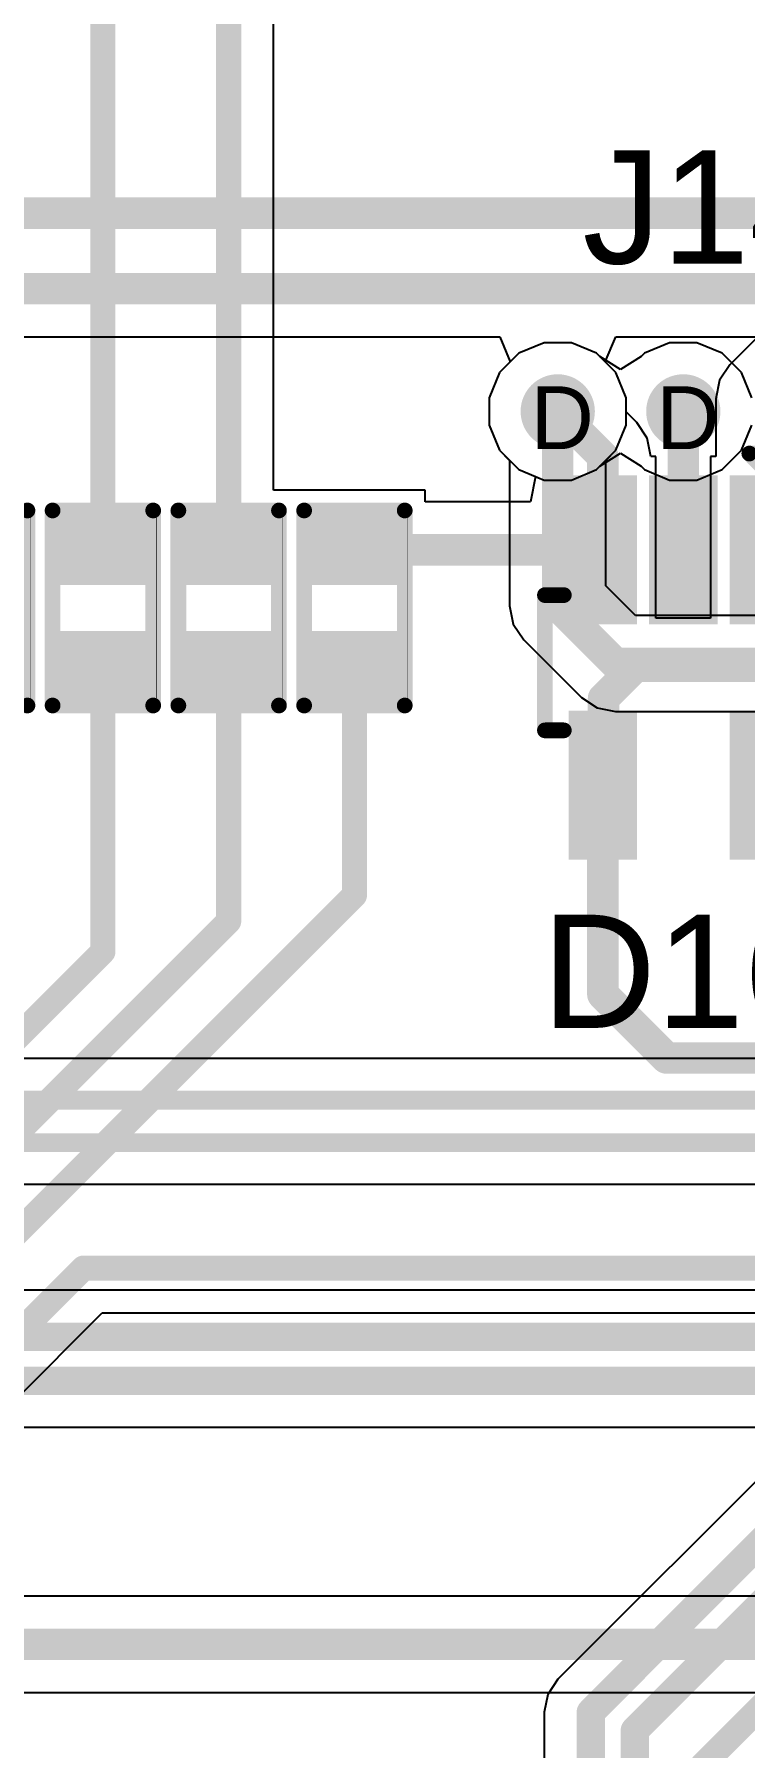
# Model space of a CAD drawing. Header units: inches. Extents: x -11 to 5428, y 0 to 5423.
# Drawn here: x 158.13 to 163.87, y 65.61 to 79.45 of the extents above; entities that cross this region are included whole.
import ezdxf

# ---------------------------------------------------------------- set-up
doc = ezdxf.new("R2010")
doc.units = ezdxf.units.IN
for name, color, linetype in [('Bottom Layer', 5, 'Continuous'), ('Drill Drawing', 1, 'Continuous'), ('GND', 16, 'Continuous'), ('PWR', 76, 'Continuous'), ('Top Layer', 1, 'Continuous'), ('Top Overlay', 2, 'Continuous'), ('Top Paste', 8, 'Continuous'), ('Top Solder', 216, 'Continuous'), ('Via Holes', 16, 'Continuous')]:
    doc.layers.add(name, color=color, linetype=linetype)
doc.styles.add('Arial', font='', dxfattribs={"height": 0.2})
doc.styles.get('Arial').set_extended_font_data('Arial')

# ---------------------------------------------------------------- blocks, each defined once
blk = doc.blocks.new('R___0402_449')
at = {"layer": 'Top Layer'}
for points in [[(-0.6985, -0.3175127), (-0.6985, 0.3174873), (-0.2412999999999999, 0.3174873), (-0.2413, -0.3175127)], [(0.2412999999999999, -0.3175127), (0.2413, 0.3174873), (0.6985, 0.3174873), (0.6985, -0.3175127)]]:
    blk.add_hatch(color=1, dxfattribs=at).paths.add_polyline_path(points)
at = {"layer": 'Top Paste'}
for points in [[(-0.6985, -0.3175127), (-0.6985, 0.3174873), (-0.2412999999999999, 0.3174873), (-0.2413, -0.3175127)], [(0.2412999999999999, -0.3175127), (0.2413, 0.3174873), (0.6985, 0.3174873), (0.6985, -0.3175127)]]:
    blk.add_hatch(color=8, dxfattribs=at).paths.add_polyline_path(points)
at = {"layer": 'Top Solder'}
for points in [[(-0.75350116, -0.37251386), (-0.75350116, 0.37248846), (-0.1862988399999999, 0.37248846), (-0.18629884, -0.37251386)], [(0.1862988399999999, -0.37251386), (0.18629884, 0.37248846), (0.75350116, 0.37248846), (0.75350116, -0.37251386)]]:
    blk.add_hatch(color=216, dxfattribs=at).paths.add_polyline_path(points)
at = {"layer": 'Top Overlay'}
for points in [[(-0.7874, 0.4063873, 0.127, 0.127, 0), (0.7874, 0.4063873, 0.127, 0.127, 0)], [(-0.7874, 0.4063873, 0.127, 0.127, 0), (-0.7874, -0.4064127, 0.127, 0.127, 0)], [(0.7874, 0.4063873, 0.127, 0.127, 0), (0.7874, -0.4064127, 0.127, 0.127, 0)], [(-0.7874, -0.4064127, 0.127, 0.127, 0), (0.7874, -0.4064127, 0.127, 0.127, 0)], [(-0.8128, -0.4318127, 0.0032258, 0.0032258, 0), (0.8128, -0.4318127, 0.0032258, 0.0032258, 0)]]:
    blk.add_lwpolyline(points, format="xyseb", dxfattribs=at)
for points in [[(-0.8191499999999999, 0.4063873, 0.0635, 0.0635, 1), (-0.7556499999999999, 0.4063873, 0.0635, 0.0635, 1)], [(-0.8191499999999999, 0.4063873, 0.0635, 0.0635, 1), (-0.7556499999999999, 0.4063873, 0.0635, 0.0635, 1)], [(0.7556499999999999, 0.4063873, 0.0635, 0.0635, 1), (0.8191499999999999, 0.4063873, 0.0635, 0.0635, 1)], [(0.7556499999999999, 0.4063873, 0.0635, 0.0635, 1), (0.8191499999999999, 0.4063873, 0.0635, 0.0635, 1)], [(-0.8191499999999999, -0.4064127, 0.0635, 0.0635, 1), (-0.7556499999999999, -0.4064127, 0.0635, 0.0635, 1)], [(-0.8191499999999999, -0.4064127, 0.0635, 0.0635, 1), (-0.7556499999999999, -0.4064127, 0.0635, 0.0635, 1)], [(0.7556499999999999, -0.4064127, 0.0635, 0.0635, 1), (0.8191499999999999, -0.4064127, 0.0635, 0.0635, 1)], [(0.7556499999999999, -0.4064127, 0.0635, 0.0635, 1), (0.8191499999999999, -0.4064127, 0.0635, 0.0635, 1)], [(-0.81360518, -0.4318127, 0.0016129, 0.0016129, 1), (-0.8119948199999999, -0.4318127, 0.0016129, 0.0016129, 1)], [(0.8119948199999999, -0.4318127, 0.0016129, 0.0016129, 1), (0.81360518, -0.4318127, 0.0016129, 0.0016129, 1)]]:
    blk.add_lwpolyline(points, format="xyseb", close=True, dxfattribs=at)
blk = doc.blocks.new('R___0402_458')
at = {"layer": 'Top Layer'}
for points in [[(-0.6985, -0.31751016), (-0.6985, 0.31748984), (-0.2412999999999999, 0.31748984), (-0.2413, -0.31751016)], [(0.2412999999999999, -0.31751016), (0.2413, 0.31748984), (0.6985, 0.31748984), (0.6985, -0.31751016)]]:
    blk.add_hatch(color=1, dxfattribs=at).paths.add_polyline_path(points)
at = {"layer": 'Top Paste'}
for points in [[(-0.6985, -0.31751016), (-0.6985, 0.31748984), (-0.2412999999999999, 0.31748984), (-0.2413, -0.31751016)], [(0.2412999999999999, -0.31751016), (0.2413, 0.31748984), (0.6985, 0.31748984), (0.6985, -0.31751016)]]:
    blk.add_hatch(color=8, dxfattribs=at).paths.add_polyline_path(points)
at = {"layer": 'Top Solder'}
for points in [[(-0.75350116, -0.37251132), (-0.75350116, 0.372491), (-0.1862988399999999, 0.372491), (-0.18629884, -0.37251132)], [(0.1862988399999999, -0.37251132), (0.18629884, 0.372491), (0.75350116, 0.372491), (0.75350116, -0.37251132)]]:
    blk.add_hatch(color=216, dxfattribs=at).paths.add_polyline_path(points)
at = {"layer": 'Top Overlay'}
for points in [[(-0.7874, 0.4063898399999999, 0.127, 0.127, 0), (0.7874, 0.4063898399999999, 0.127, 0.127, 0)], [(-0.7874, 0.4063898399999999, 0.127, 0.127, 0), (-0.7874, -0.40641016, 0.127, 0.127, 0)], [(0.7874, 0.4063898399999999, 0.127, 0.127, 0), (0.7874, -0.40641016, 0.127, 0.127, 0)], [(-0.7874, -0.40641016, 0.127, 0.127, 0), (0.7874, -0.40641016, 0.127, 0.127, 0)], [(-0.8128, -0.4318101599999999, 0.0032258, 0.0032258, 0), (0.8128, -0.4318101599999999, 0.0032258, 0.0032258, 0)]]:
    blk.add_lwpolyline(points, format="xyseb", dxfattribs=at)
for points in [[(-0.8191499999999999, 0.4063898399999999, 0.0635, 0.0635, 1), (-0.7556499999999999, 0.4063898399999999, 0.0635, 0.0635, 1)], [(-0.8191499999999999, 0.4063898399999999, 0.0635, 0.0635, 1), (-0.7556499999999999, 0.4063898399999999, 0.0635, 0.0635, 1)], [(0.7556499999999999, 0.4063898399999999, 0.0635, 0.0635, 1), (0.8191499999999999, 0.4063898399999999, 0.0635, 0.0635, 1)], [(0.7556499999999999, 0.4063898399999999, 0.0635, 0.0635, 1), (0.8191499999999999, 0.4063898399999999, 0.0635, 0.0635, 1)], [(-0.8191499999999999, -0.40641016, 0.0635, 0.0635, 1), (-0.7556499999999999, -0.40641016, 0.0635, 0.0635, 1)], [(-0.8191499999999999, -0.40641016, 0.0635, 0.0635, 1), (-0.7556499999999999, -0.40641016, 0.0635, 0.0635, 1)], [(0.7556499999999999, -0.40641016, 0.0635, 0.0635, 1), (0.8191499999999999, -0.40641016, 0.0635, 0.0635, 1)], [(0.7556499999999999, -0.40641016, 0.0635, 0.0635, 1), (0.8191499999999999, -0.40641016, 0.0635, 0.0635, 1)], [(-0.81360518, -0.4318101599999999, 0.0016129, 0.0016129, 1), (-0.8119948199999999, -0.4318101599999999, 0.0016129, 0.0016129, 1)], [(0.8119948199999999, -0.4318101599999999, 0.0016129, 0.0016129, 1), (0.81360518, -0.4318101599999999, 0.0016129, 0.0016129, 1)]]:
    blk.add_lwpolyline(points, format="xyseb", close=True, dxfattribs=at)
blk = doc.blocks.new('R___0402_459')
at = {"layer": 'Top Layer'}
for points in [[(-0.6985, -0.31750762), (-0.6985, 0.31749238), (-0.2412999999999999, 0.31749238), (-0.2413, -0.31750762)], [(0.2412999999999999, -0.31750762), (0.2413, 0.31749238), (0.6985, 0.31749238), (0.6985, -0.31750762)]]:
    blk.add_hatch(color=1, dxfattribs=at).paths.add_polyline_path(points)
at = {"layer": 'Top Paste'}
for points in [[(-0.6985, -0.31750762), (-0.6985, 0.31749238), (-0.2412999999999999, 0.31749238), (-0.2413, -0.31750762)], [(0.2412999999999999, -0.31750762), (0.2413, 0.31749238), (0.6985, 0.31749238), (0.6985, -0.31750762)]]:
    blk.add_hatch(color=8, dxfattribs=at).paths.add_polyline_path(points)
at = {"layer": 'Top Solder'}
for points in [[(-0.75350116, -0.37250878), (-0.75350116, 0.37249354), (-0.1862988399999999, 0.37249354), (-0.18629884, -0.37250878)], [(0.1862988399999999, -0.37250878), (0.18629884, 0.37249354), (0.75350116, 0.37249354), (0.75350116, -0.37250878)]]:
    blk.add_hatch(color=216, dxfattribs=at).paths.add_polyline_path(points)
at = {"layer": 'Top Overlay'}
for points in [[(-0.7874, 0.4063923799999999, 0.127, 0.127, 0), (0.7874, 0.4063923799999999, 0.127, 0.127, 0)], [(-0.7874, 0.4063923799999999, 0.127, 0.127, 0), (-0.7874, -0.4064076199999999, 0.127, 0.127, 0)], [(0.7874, 0.4063923799999999, 0.127, 0.127, 0), (0.7874, -0.4064076199999999, 0.127, 0.127, 0)], [(-0.7874, -0.4064076199999999, 0.127, 0.127, 0), (0.7874, -0.4064076199999999, 0.127, 0.127, 0)], [(-0.8128, -0.4318076199999999, 0.0032258, 0.0032258, 0), (0.8128, -0.4318076199999999, 0.0032258, 0.0032258, 0)]]:
    blk.add_lwpolyline(points, format="xyseb", dxfattribs=at)
for points in [[(-0.8191499999999999, 0.4063923799999999, 0.0635, 0.0635, 1), (-0.7556499999999999, 0.4063923799999999, 0.0635, 0.0635, 1)], [(-0.8191499999999999, 0.4063923799999999, 0.0635, 0.0635, 1), (-0.7556499999999999, 0.4063923799999999, 0.0635, 0.0635, 1)], [(0.7556499999999999, 0.4063923799999999, 0.0635, 0.0635, 1), (0.8191499999999999, 0.4063923799999999, 0.0635, 0.0635, 1)], [(0.7556499999999999, 0.4063923799999999, 0.0635, 0.0635, 1), (0.8191499999999999, 0.4063923799999999, 0.0635, 0.0635, 1)], [(-0.8191499999999999, -0.4064076199999999, 0.0635, 0.0635, 1), (-0.7556499999999999, -0.4064076199999999, 0.0635, 0.0635, 1)], [(-0.8191499999999999, -0.4064076199999999, 0.0635, 0.0635, 1), (-0.7556499999999999, -0.4064076199999999, 0.0635, 0.0635, 1)], [(0.7556499999999999, -0.4064076199999999, 0.0635, 0.0635, 1), (0.8191499999999999, -0.4064076199999999, 0.0635, 0.0635, 1)], [(0.7556499999999999, -0.4064076199999999, 0.0635, 0.0635, 1), (0.8191499999999999, -0.4064076199999999, 0.0635, 0.0635, 1)], [(-0.81360518, -0.4318076199999999, 0.0016129, 0.0016129, 1), (-0.8119948199999999, -0.4318076199999999, 0.0016129, 0.0016129, 1)], [(0.8119948199999999, -0.4318076199999999, 0.0016129, 0.0016129, 1), (0.81360518, -0.4318076199999999, 0.0016129, 0.0016129, 1)]]:
    blk.add_lwpolyline(points, format="xyseb", close=True, dxfattribs=at)
blk = doc.blocks.new('R___0402_461')
at = {"layer": 'Top Layer'}
for points in [[(-0.6985, -0.31750508), (-0.6985, 0.31749492), (-0.2412999999999999, 0.31749492), (-0.2413, -0.31750508)], [(0.2412999999999999, -0.31750508), (0.2413, 0.31749492), (0.6985, 0.31749492), (0.6985, -0.31750508)]]:
    blk.add_hatch(color=1, dxfattribs=at).paths.add_polyline_path(points)
at = {"layer": 'Top Paste'}
for points in [[(-0.6985, -0.31750508), (-0.6985, 0.31749492), (-0.2412999999999999, 0.31749492), (-0.2413, -0.31750508)], [(0.2412999999999999, -0.31750508), (0.2413, 0.31749492), (0.6985, 0.31749492), (0.6985, -0.31750508)]]:
    blk.add_hatch(color=8, dxfattribs=at).paths.add_polyline_path(points)
at = {"layer": 'Top Solder'}
for points in [[(-0.75350116, -0.37250624), (-0.75350116, 0.37249608), (-0.1862988399999999, 0.37249608), (-0.18629884, -0.37250624)], [(0.1862988399999999, -0.37250624), (0.18629884, 0.37249608), (0.75350116, 0.37249608), (0.75350116, -0.37250624)]]:
    blk.add_hatch(color=216, dxfattribs=at).paths.add_polyline_path(points)
at = {"layer": 'Top Overlay'}
for points in [[(-0.7874, 0.40639492, 0.127, 0.127, 0), (0.7874, 0.40639492, 0.127, 0.127, 0)], [(-0.7874, 0.40639492, 0.127, 0.127, 0), (-0.7874, -0.40640508, 0.127, 0.127, 0)], [(0.7874, 0.40639492, 0.127, 0.127, 0), (0.7874, -0.40640508, 0.127, 0.127, 0)], [(-0.7874, -0.40640508, 0.127, 0.127, 0), (0.7874, -0.40640508, 0.127, 0.127, 0)], [(-0.8128, -0.43180508, 0.0032258, 0.0032258, 0), (0.8128, -0.43180508, 0.0032258, 0.0032258, 0)]]:
    blk.add_lwpolyline(points, format="xyseb", dxfattribs=at)
for points in [[(-0.8191499999999999, 0.40639492, 0.0635, 0.0635, 1), (-0.7556499999999999, 0.40639492, 0.0635, 0.0635, 1)], [(-0.8191499999999999, 0.40639492, 0.0635, 0.0635, 1), (-0.7556499999999999, 0.40639492, 0.0635, 0.0635, 1)], [(0.7556499999999999, 0.40639492, 0.0635, 0.0635, 1), (0.8191499999999999, 0.40639492, 0.0635, 0.0635, 1)], [(0.7556499999999999, 0.40639492, 0.0635, 0.0635, 1), (0.8191499999999999, 0.40639492, 0.0635, 0.0635, 1)], [(-0.8191499999999999, -0.40640508, 0.0635, 0.0635, 1), (-0.7556499999999999, -0.40640508, 0.0635, 0.0635, 1)], [(-0.8191499999999999, -0.40640508, 0.0635, 0.0635, 1), (-0.7556499999999999, -0.40640508, 0.0635, 0.0635, 1)], [(0.7556499999999999, -0.40640508, 0.0635, 0.0635, 1), (0.8191499999999999, -0.40640508, 0.0635, 0.0635, 1)], [(0.7556499999999999, -0.40640508, 0.0635, 0.0635, 1), (0.8191499999999999, -0.40640508, 0.0635, 0.0635, 1)], [(-0.81360518, -0.43180508, 0.0016129, 0.0016129, 1), (-0.8119948199999999, -0.43180508, 0.0016129, 0.0016129, 1)], [(0.8119948199999999, -0.43180508, 0.0016129, 0.0016129, 1), (0.81360518, -0.43180508, 0.0016129, 0.0016129, 1)]]:
    blk.add_lwpolyline(points, format="xyseb", close=True, dxfattribs=at)
blk = doc.blocks.new('SOT_323_5_517')
at = {"layer": 'Top Layer'}
for points in [[(-1.45000091, 0.82502121), (-0.45000037, 0.82502121), (-0.45000037, 0.47502191), (-1.45000091, 0.47502191)], [(0.4500206899999999, 0.82502121), (1.45002123, 0.82502121), (1.45002123, 0.47502191), (0.4500206899999999, 0.47502191)], [(-1.45000091, 0.17498441), (-0.45000037, 0.17498441), (-0.45000037, -0.17501489), (-1.45000091, -0.17501489)], [(-1.45000091, -0.47500159), (-0.45000037, -0.47500159), (-0.45000037, -0.8250008899999999), (-1.45000091, -0.8250008899999999)], [(0.4500206899999999, -0.47500159), (1.45002123, -0.47500159), (1.45002123, -0.8250008899999999), (0.4500206899999999, -0.8250008899999999)]]:
    blk.add_hatch(color=1, dxfattribs=at).paths.add_polyline_path(points)
at = {"layer": 'Top Paste'}
for points in [[(-1.45000091, 0.82502121), (-0.45000037, 0.82502121), (-0.45000037, 0.47502191), (-1.45000091, 0.47502191)], [(0.4500206899999999, 0.82502121), (1.45002123, 0.82502121), (1.45002123, 0.47502191), (0.4500206899999999, 0.47502191)], [(-1.45000091, 0.17498441), (-0.45000037, 0.17498441), (-0.45000037, -0.17501489), (-1.45000091, -0.17501489)], [(-1.45000091, -0.47500159), (-0.45000037, -0.47500159), (-0.45000037, -0.8250008899999999), (-1.45000091, -0.8250008899999999)], [(0.4500206899999999, -0.47500159), (1.45002123, -0.47500159), (1.45002123, -0.8250008899999999), (0.4500206899999999, -0.8250008899999999)]]:
    blk.add_hatch(color=8, dxfattribs=at).paths.add_polyline_path(points)
at = {"layer": 'Top Solder'}
for points in [[(-1.55160091, 0.9266212099999999), (-0.34840037, 0.9266212099999999), (-0.34840037, 0.37342191), (-1.55160091, 0.37342191)], [(0.34842069, 0.9266212099999999), (1.55162123, 0.9266212099999999), (1.55162123, 0.37342191), (0.34842069, 0.37342191)], [(-1.55160091, 0.27658441), (-0.34840037, 0.27658441), (-0.34840037, -0.27661489), (-1.55160091, -0.27661489)], [(-1.55160091, -0.3734015899999999), (-0.34840037, -0.3734015899999999), (-0.34840037, -0.92660089), (-1.55160091, -0.92660089)], [(0.34842069, -0.3734015899999999), (1.55162123, -0.3734015899999999), (1.55162123, -0.92660089), (0.34842069, -0.92660089)]]:
    blk.add_hatch(color=216, dxfattribs=at).paths.add_polyline_path(points)
at = {"layer": 'Top Overlay'}
for points in [[(0.50801016, 1.11758476, 0.127, 0.127, 0), (-0.58418984, 1.11758476, 0.127, 0.127, 0)], [(-0.58418984, 0.96518476, 0.127, 0.127, 0), (-0.58418984, 1.11758476, 0.127, 0.127, 0)], [(0.50801016, 0.96518476, 0.127, 0.127, 0), (0.50801016, 1.11758476, 0.127, 0.127, 0)], [(-1.72718984, 0.53338476, 0.127, 0.127, 0), (-1.72718984, 0.7873847599999999, 0.127, 0.127, 0)], [(-1.60018984, 0.6603847599999999, 0.127, 0.127, 0), (-1.72718984, 0.7873847599999999, 0.127, 0.127, 0)], [(-1.72718984, 0.53338476, 0.127, 0.127, 0), (-1.60018984, 0.6603847599999999, 0.127, 0.127, 0)], [(-0.58418984, -1.11761524, 0.127, 0.127, 0), (-0.58418984, -0.96521524, 0.127, 0.127, 0)], [(0.50801016, -1.11761524, 0.127, 0.127, 0), (0.50801016, -0.96521524, 0.127, 0.127, 0)], [(0.50801016, -1.11761524, 0.127, 0.127, 0), (-0.58418984, -1.11761524, 0.127, 0.127, 0)]]:
    blk.add_lwpolyline(points, format="xyseb", dxfattribs=at)
for points in [[(-0.6159398399999999, 1.11758476, 0.0635, 0.0635, 1), (-0.55243984, 1.11758476, 0.0635, 0.0635, 1)], [(-0.6159398399999999, 1.11758476, 0.0635, 0.0635, 1), (-0.55243984, 1.11758476, 0.0635, 0.0635, 1)], [(0.47626016, 1.11758476, 0.0635, 0.0635, 1), (0.5397601599999999, 1.11758476, 0.0635, 0.0635, 1)], [(0.47626016, 1.11758476, 0.0635, 0.0635, 1), (0.5397601599999999, 1.11758476, 0.0635, 0.0635, 1)], [(-0.6159398399999999, 0.96518476, 0.0635, 0.0635, 1), (-0.55243984, 0.96518476, 0.0635, 0.0635, 1)], [(0.47626016, 0.96518476, 0.0635, 0.0635, 1), (0.5397601599999999, 0.96518476, 0.0635, 0.0635, 1)], [(-1.75893984, 0.7873847599999999, 0.0635, 0.0635, 1), (-1.69543984, 0.7873847599999999, 0.0635, 0.0635, 1)], [(-1.75893984, 0.7873847599999999, 0.0635, 0.0635, 1), (-1.69543984, 0.7873847599999999, 0.0635, 0.0635, 1)], [(-1.63193984, 0.6603847599999999, 0.0635, 0.0635, 1), (-1.56843984, 0.6603847599999999, 0.0635, 0.0635, 1)], [(-1.63193984, 0.6603847599999999, 0.0635, 0.0635, 1), (-1.56843984, 0.6603847599999999, 0.0635, 0.0635, 1)], [(-1.75893984, 0.53338476, 0.0635, 0.0635, 1), (-1.69543984, 0.53338476, 0.0635, 0.0635, 1)], [(-1.75893984, 0.53338476, 0.0635, 0.0635, 1), (-1.69543984, 0.53338476, 0.0635, 0.0635, 1)], [(-0.6159398399999999, -0.96521524, 0.0635, 0.0635, 1), (-0.55243984, -0.96521524, 0.0635, 0.0635, 1)], [(0.47626016, -0.96521524, 0.0635, 0.0635, 1), (0.5397601599999999, -0.96521524, 0.0635, 0.0635, 1)], [(-0.6159398399999999, -1.11761524, 0.0635, 0.0635, 1), (-0.55243984, -1.11761524, 0.0635, 0.0635, 1)], [(-0.6159398399999999, -1.11761524, 0.0635, 0.0635, 1), (-0.55243984, -1.11761524, 0.0635, 0.0635, 1)], [(0.47626016, -1.11761524, 0.0635, 0.0635, 1), (0.5397601599999999, -1.11761524, 0.0635, 0.0635, 1)], [(0.47626016, -1.11761524, 0.0635, 0.0635, 1), (0.5397601599999999, -1.11761524, 0.0635, 0.0635, 1)]]:
    blk.add_lwpolyline(points, format="xyseb", close=True, dxfattribs=at)

msp = doc.modelspace()

# ---------------------------------------------------------------- hatches: boundary and pattern name
at = {"layer": 'Bottom Layer'}
h = msp.add_hatch(color=5, dxfattribs=at)
edge = h.paths.add_edge_path()
edge.add_arc((162.36072938, 76.40298155999999), 0.2999994, 0, 360)
h = msp.add_hatch(color=5, dxfattribs=at)
edge = h.paths.add_edge_path()
edge.add_arc((163.37502504, 76.40298155999999), 0.2999994, 0, 360)
at = {"layer": 'GND'}
h = msp.add_hatch(color=16, dxfattribs=at)
edge = h.paths.add_edge_path()
edge.add_arc((162.36072938, 76.40298155999999), 0.2999994, 0, 360)
h = msp.add_hatch(color=16, dxfattribs=at)
edge = h.paths.add_edge_path()
edge.add_arc((163.37502504, 76.40298155999999), 0.2999994, 0, 360)
at = {"layer": 'PWR'}
h = msp.add_hatch(color=76, dxfattribs=at)
edge = h.paths.add_edge_path()
edge.add_arc((162.36072938, 76.40298155999999), 0.2999994, 0, 360)
h = msp.add_hatch(color=76, dxfattribs=at)
edge = h.paths.add_edge_path()
edge.add_arc((163.37502504, 76.40298155999999), 0.2999994, 0, 360)
at = {"layer": 'Top Layer'}
h = msp.add_hatch(color=1, dxfattribs=at)
edge = h.paths.add_edge_path()
edge.add_arc((162.36072938, 76.40298155999999), 0.2999994, 0, 360)
h = msp.add_hatch(color=1, dxfattribs=at)
edge = h.paths.add_edge_path()
edge.add_arc((163.37502504, 76.40298155999999), 0.2999994, 0, 360)
at = {"layer": 'Via Holes'}
h = msp.add_hatch(color=7, dxfattribs=at)
edge = h.paths.add_edge_path()
edge.add_arc((162.36072938, 76.40298155999999), 0.1499997, 0, 360)
h = msp.add_hatch(color=7, dxfattribs=at)
edge = h.paths.add_edge_path()
edge.add_arc((163.37502504, 76.40298155999999), 0.1499997, 0, 360)

# ---------------------------------------------------------------- linework, layer by layer
at = {"layer": 'Bottom Layer'}
for p, q in [((146.1541019, 77.00580738), (161.89271152, 77.00580738)), ((161.89271152, 77.00580738), (161.97688204, 76.80260738)), ((162.74457672, 76.80260738), (162.82874724, 77.00580738)), ((162.82874724, 77.00580738), (163.99884904, 77.00580738)), ((161.97688204, 76.80260738), (161.89107068, 76.71679601999999)), ((162.83038808, 76.71679601999999), (162.74457672, 76.80260738)), ((161.89107068, 76.71679601999999), (161.80672998, 76.51317946)), ((162.91472878, 76.51317946), (162.83038808, 76.71679601999999)), ((161.80672998, 76.51317946), (161.80672998, 76.29278366)), ((162.91472878, 76.29278366), (162.91472878, 76.51317946)), ((161.80672998, 76.29278366), (161.89107068, 76.0891671)), ((162.83038808, 76.0891671), (162.91472878, 76.29278366)), ((161.89107068, 76.0891671), (161.97226432, 76.00797345999999)), ((161.97226432, 76.00797345999999), (161.97226432, 74.8337213)), ((162.74919444, 76.00797345999999), (162.83038808, 76.0891671)), ((162.74919444, 74.99462775999999), (162.74919444, 76.00797345999999)), ((162.98823384, 74.75558835999999), (162.74919444, 74.99462775999999)), ((161.97226432, 74.8337213), (162.001835, 74.68506271999999)), ((164.22899336, 74.75558835999999), (162.98823384, 74.75558835999999)), ((162.001835, 74.68506271999999), (162.08604362, 74.55903554)), ((162.08604362, 74.55903554), (162.55264162, 74.09243753999999)), ((162.55264162, 74.09243753999999), (162.6786688, 74.00822892)), ((162.6786688, 74.00822892), (162.82732738, 73.97865824)), ((162.82732738, 73.97865824), (165.2849247, 73.97865824)), ((165.9440293, 71.17813552), (120.34606614, 71.17813552)), ((120.62755148, 70.16189676), (169.18880564, 70.16189676)), ((166.90071014, 69.30720199999999), (122.21074364, 69.30720199999999)), ((146.90963252, 68.20056972), (165.17735062, 68.20056972)), ((168.63696778, 66.8359979), (137.6005757, 66.8359979)), ((139.60352318, 66.05906777999999), (168.70641138, 66.05906777999999))]:
    msp.add_line(p, q, dxfattribs=at)
for points in [[(144.6366805, 78.0033873, 0.254, 0.254, 0), (164.17212784, 78.0033873, 0.254, 0.254, 0)], [(145.1982364, 77.39427244, 0.254, 0.254, 0), (164.1597555, 77.39427244, 0.254, 0.254, 0)], [(162.36072938, 74.8337213, 0.254, 0.254, 0), (162.36072938, 76.40298155999999, 0.254, 0.254, 0)], [(162.36072938, 74.8337213, 0.254, 0.254, 0), (162.82732738, 74.3671233, 0.254, 0.254, 0)], [(162.82732738, 74.3671233, 0.254, 0.254, 0), (167.31163134, 74.3671233, 0.254, 0.254, 0)], [(120.34606614, 70.84146614, 0.1524, 0.1524, 0), (169.47029098, 70.84146614, 0.1524, 0.1524, 0)], [(120.48809786, 70.49856614, 0.1524, 0.1524, 0), (169.32825926, 70.49856614, 0.1524, 0.1524, 0)], [(121.98303264, 68.93168585999999, 0.2286, 0.2286, 0), (166.90071014, 68.93168585999999, 0.2286, 0.2286, 0)], [(121.98303264, 68.57608586, 0.2286, 0.2286, 0), (164.8206127, 68.57608586, 0.2286, 0.2286, 0)], [(132.03880374, 66.44753284, 0.254, 0.254, 0), (169.10141948, 66.44753284, 0.254, 0.254, 0)]]:
    msp.add_lwpolyline(points, format="xyseb", dxfattribs=at)
for points in [[(162.29722938, 76.40298155999999, 0.127, 0.127, 1), (162.42422938, 76.40298155999999, 0.127, 0.127, 1)], [(162.29722938, 74.8337213, 0.127, 0.127, 1), (162.42422938, 74.8337213, 0.127, 0.127, 1)], [(162.29722938, 74.8337213, 0.127, 0.127, 1), (162.42422938, 74.8337213, 0.127, 0.127, 1)], [(162.76382738, 74.3671233, 0.127, 0.127, 1), (162.89082738, 74.3671233, 0.127, 0.127, 1)], [(162.76382738, 74.3671233, 0.127, 0.127, 1), (162.89082738, 74.3671233, 0.127, 0.127, 1)]]:
    msp.add_lwpolyline(points, format="xyseb", close=True, dxfattribs=at)
at = {"layer": 'GND'}
for p, q in [((162.25053148, 76.95698096), (162.04691492, 76.87264026)), ((162.47092728, 76.95698096), (162.25053148, 76.95698096)), ((162.67454384, 76.87264026), (162.47092728, 76.95698096)), ((162.04691492, 76.87264026), (161.89107068, 76.71679601999999)), ((162.83038808, 76.71679601999999), (162.67454384, 76.87264026)), ((161.89107068, 76.71679601999999), (161.80672998, 76.51317946)), ((162.91472878, 76.51317946), (162.83038808, 76.71679601999999)), ((161.80672998, 76.51317946), (161.80672998, 76.29278366)), ((162.91472878, 76.29278366), (162.91472878, 76.51317946)), ((161.80672998, 76.29278366), (161.89107068, 76.0891671)), ((162.83038808, 76.0891671), (162.91472878, 76.29278366)), ((161.89107068, 76.0891671), (162.04691492, 75.93332285999999)), ((162.67454384, 75.93332285999999), (162.83038808, 76.0891671)), ((162.04691492, 75.93332285999999), (162.25053148, 75.84898215999999)), ((162.25053148, 75.84898215999999), (162.47092728, 75.84898215999999)), ((162.47092728, 75.84898215999999), (162.67454384, 75.93332285999999))]:
    msp.add_line(p, q, dxfattribs=at)
at = {"layer": 'PWR'}
for p, q in [((162.25053148, 76.95698096), (162.04691492, 76.87264026)), ((162.47092728, 76.95698096), (162.25053148, 76.95698096)), ((162.67454384, 76.87264026), (162.47092728, 76.95698096)), ((163.26482714, 76.95698096), (163.06121058, 76.87264026)), ((163.48522294, 76.95698096), (163.26482714, 76.95698096)), ((163.6888395, 76.87264026), (163.48522294, 76.95698096)), ((162.04691492, 76.87264026), (161.89107068, 76.71679601999999)), ((162.70194282, 76.84524128), (162.67454384, 76.87264026)), ((162.86787594, 76.74046882), (162.70194282, 76.84524128)), ((163.0338116, 76.84524128), (162.86787594, 76.74046882)), ((163.06121058, 76.87264026), (163.0338116, 76.84524128)), ((163.84468374, 76.71679601999999), (163.6888395, 76.87264026)), ((161.89107068, 76.71679601999999), (161.80672998, 76.51317946)), ((163.92902444, 76.51317946), (163.84468374, 76.71679601999999)), ((161.80672998, 76.51317946), (161.80672998, 76.29278366)), ((161.80672998, 76.29278366), (161.89107068, 76.0891671)), ((163.84468374, 76.0891671), (163.92902444, 76.29278366)), ((161.89107068, 76.0891671), (162.04691492, 75.93332285999999)), ((162.67454384, 75.93332285999999), (162.70194282, 75.96072183999999)), ((162.70194282, 75.96072183999999), (162.86787848, 76.0654943)), ((162.86787848, 76.0654943), (163.0338116, 75.96072183999999)), ((163.0338116, 75.96072183999999), (163.06121058, 75.93332285999999)), ((163.6888395, 75.93332285999999), (163.84468374, 76.0891671)), ((162.04691492, 75.93332285999999), (162.25053148, 75.84898215999999)), ((162.25053148, 75.84898215999999), (162.47092728, 75.84898215999999)), ((162.47092728, 75.84898215999999), (162.67454384, 75.93332285999999)), ((163.06121058, 75.93332285999999), (163.26482714, 75.84898215999999)), ((163.26482714, 75.84898215999999), (163.48522294, 75.84898215999999)), ((163.48522294, 75.84898215999999), (163.6888395, 75.93332285999999))]:
    msp.add_line(p, q, dxfattribs=at)
at = {"layer": 'Top Layer'}
for p, q in [((160.06492752, 75.7682127), (160.06492752, 82.16705436)), ((165.96202266, 78.99181052), (163.75034052, 76.78012838)), ((162.25053148, 76.95698096), (162.04691492, 76.87264026)), ((162.47092728, 76.95698096), (162.25053148, 76.95698096)), ((162.67454384, 76.87264026), (162.47092728, 76.95698096)), ((162.04691492, 76.87264026), (161.89107068, 76.71679601999999)), ((162.83038808, 76.71679601999999), (162.67454384, 76.87264026)), ((161.89107068, 76.71679601999999), (161.80672998, 76.51317946)), ((162.91472878, 76.51317946), (162.83038808, 76.71679601999999)), ((163.6661319, 76.6541012), (163.63656122, 76.50544262)), ((163.75034052, 76.78012838), (163.6661319, 76.6541012)), ((161.80672998, 76.51317946), (161.80672998, 76.29278366)), ((162.91472878, 76.39835368), (162.91472878, 76.51317946)), ((162.9997121, 76.31337036), (162.91472878, 76.39835368)), ((163.63656122, 76.50544262), (163.63656122, 76.0396117)), ((161.80672998, 76.29278366), (161.89107068, 76.0891671)), ((163.08392072, 76.18734318), (162.9997121, 76.31337036)), ((163.11330598, 76.0396117), (163.08392072, 76.18734318)), ((161.89107068, 76.0891671), (162.04691492, 75.93332285999999)), ((163.15400948, 76.0396117), (163.11330598, 76.0396117)), ((163.15400948, 74.73226862), (163.15400948, 76.0396117)), ((163.63656122, 76.0396117), (163.59603552, 76.0396117)), ((163.59603552, 76.0396117), (163.59603552, 74.73226862)), ((162.04691492, 75.93332285999999), (162.1821877, 75.87729046)), ((162.1821877, 75.87729046), (162.14176868, 75.67409046)), ((161.2898603, 75.7682127), (160.06492752, 75.7682127)), ((161.2898603, 75.67409046), (161.2898603, 75.7682127)), ((162.14176868, 75.67409046), (161.2898603, 75.67409046)), ((163.59603552, 74.73226862), (163.15400948, 74.73226862)), ((157.96957992, 68.41189772), (158.68073928, 69.12305708)), ((158.68073928, 69.12305708), (166.3062079, 69.12305708)), ((164.60715618, 68.4098835), (162.36225338, 66.16503404)), ((162.36225338, 66.16503404), (162.28084892, 66.04320294)), ((162.28084892, 66.04320294), (162.25226376, 65.8994999)), ((162.25226376, 65.8994999), (162.25226376, 63.42954801999999))]:
    msp.add_line(p, q, dxfattribs=at)
for points in [[(158.6863603, 75.2856127, 0.2032, 0.2032, 0), (158.6863603, 82.5754127, 0.2032, 0.2032, 0)], [(159.7023603, 75.2856127, 0.2032, 0.2032, 0), (159.7023603, 82.5879603, 0.2032, 0.2032, 0)], [(162.36072938, 76.40298155999999, 0.254, 0.254, 0), (162.72502634, 76.0386846, 0.254, 0.254, 0)], [(163.37502504, 75.2856254, 0.254, 0.254, 0), (163.37502504, 76.40298155999999, 0.254, 0.254, 0)], [(162.72502634, 75.2856254, 0.254, 0.254, 0), (162.72502634, 76.0386846, 0.254, 0.254, 0)], [(160.7183603, 75.2856254, 0.254, 0.254, 0), (162.72502634, 75.2856254, 0.254, 0.254, 0)], [(158.6863603, 72.0406611, 0.2032, 0.2032, 0), (158.6863603, 74.3458127, 0.2032, 0.2032, 0)], [(159.7023603, 72.28577109999999, 0.2032, 0.2032, 0), (159.7023603, 74.3458127, 0.2032, 0.2032, 0)], [(160.7183603, 72.4961339, 0.2032, 0.2032, 0), (160.7183603, 74.3458127, 0.2032, 0.2032, 0)], [(162.73061942, 74.08584624, 0.254, 0.254, 0), (162.98857674, 74.34380356, 0.254, 0.254, 0)], [(162.98857674, 74.34380356, 0.254, 0.254, 0), (167.02650618, 74.34380356, 0.254, 0.254, 0)], [(162.73061942, 73.3912172, 0.254, 0.254, 0), (162.73061942, 74.08584624, 0.254, 0.254, 0)], [(162.72502634, 73.38562411999999, 0.254, 0.254, 0), (162.73061942, 73.3912172, 0.254, 0.254, 0)], [(162.72502634, 71.69601866, 0.254, 0.254, 0), (162.72502634, 73.38562411999999, 0.254, 0.254, 0)], [(157.0478063, 68.8256307, 0.2032, 0.2032, 0), (160.7183603, 72.4961339, 0.2032, 0.2032, 0)], [(156.0478083, 68.6312191, 0.2032, 0.2032, 0), (159.7023603, 72.28577109999999, 0.2032, 0.2032, 0)], [(155.5478347, 68.9021355, 0.2032, 0.2032, 0), (158.6863603, 72.0406611, 0.2032, 0.2032, 0)], [(162.72502634, 71.69601866, 0.254, 0.254, 0), (163.23941952, 71.18162548000001, 0.254, 0.254, 0)], [(163.23941952, 71.18162548000001, 0.254, 0.254, 0), (167.22279992, 71.18162548000001, 0.254, 0.254, 0)], [(157.6070127, 68.5620803, 0.2032, 0.2032, 0), (158.5305567, 69.4856243, 0.2032, 0.2032, 0)], [(158.5305567, 69.4856243, 0.2032, 0.2032, 0), (166.7888079, 69.4856243, 0.2032, 0.2032, 0)], [(162.6277799, 65.8994999, 0.2286, 0.2286, 0), (164.8726827, 68.14435189999999, 0.2286, 0.2286, 0)], [(162.9833799, 65.7522307, 0.2286, 0.2286, 0), (165.0199519, 67.7887519, 0.2286, 0.2286, 0)], [(163.5201327, 65.4618071, 0.2032, 0.2032, 0), (164.4170067, 66.35863029999999, 0.2032, 0.2032, 0)], [(162.6277799, 63.2740035, 0.2286, 0.2286, 0), (162.6277799, 65.8994999, 0.2286, 0.2286, 0)], [(162.9833799, 63.12673429999999, 0.2286, 0.2286, 0), (162.9833799, 65.7522307, 0.2286, 0.2286, 0)]]:
    msp.add_lwpolyline(points, format="xyseb", dxfattribs=at)
for points in [[(162.29722938, 76.40298155999999, 0.127, 0.127, 1), (162.42422938, 76.40298155999999, 0.127, 0.127, 1)], [(163.31152504, 76.40298155999999, 0.127, 0.127, 1), (163.43852504, 76.40298155999999, 0.127, 0.127, 1)], [(162.66152634, 76.0386846, 0.127, 0.127, 1), (162.78852634, 76.0386846, 0.127, 0.127, 1)], [(162.66152634, 76.0386846, 0.127, 0.127, 1), (162.78852634, 76.0386846, 0.127, 0.127, 1)], [(160.6548603, 75.2856254, 0.127, 0.127, 1), (160.7818603, 75.2856254, 0.127, 0.127, 1)], [(162.66152634, 75.2856254, 0.127, 0.127, 1), (162.78852634, 75.2856254, 0.127, 0.127, 1)], [(162.66152634, 75.2856254, 0.127, 0.127, 1), (162.78852634, 75.2856254, 0.127, 0.127, 1)], [(163.31152504, 75.2856254, 0.127, 0.127, 1), (163.43852504, 75.2856254, 0.127, 0.127, 1)], [(158.6355603, 75.2856127, 0.1016, 0.1016, 1), (158.7371603, 75.2856127, 0.1016, 0.1016, 1)], [(159.6515603, 75.2856127, 0.1016, 0.1016, 1), (159.7531603, 75.2856127, 0.1016, 0.1016, 1)], [(158.6355603, 74.3458127, 0.1016, 0.1016, 1), (158.7371603, 74.3458127, 0.1016, 0.1016, 1)], [(159.6515603, 74.3458127, 0.1016, 0.1016, 1), (159.7531603, 74.3458127, 0.1016, 0.1016, 1)], [(160.6675603, 74.3458127, 0.1016, 0.1016, 1), (160.7691603, 74.3458127, 0.1016, 0.1016, 1)], [(162.92507674, 74.34380356, 0.127, 0.127, 1), (163.05207674, 74.34380356, 0.127, 0.127, 1)], [(162.92507674, 74.34380356, 0.127, 0.127, 1), (163.05207674, 74.34380356, 0.127, 0.127, 1)], [(162.66711942, 74.08584624, 0.127, 0.127, 1), (162.79411942, 74.08584624, 0.127, 0.127, 1)], [(162.66711942, 74.08584624, 0.127, 0.127, 1), (162.79411942, 74.08584624, 0.127, 0.127, 1)], [(162.66152634, 73.38562411999999, 0.127, 0.127, 1), (162.78852634, 73.38562411999999, 0.127, 0.127, 1)], [(162.66152634, 73.38562411999999, 0.127, 0.127, 1), (162.78852634, 73.38562411999999, 0.127, 0.127, 1)], [(162.66711942, 73.3912172, 0.127, 0.127, 1), (162.79411942, 73.3912172, 0.127, 0.127, 1)], [(162.66711942, 73.3912172, 0.127, 0.127, 1), (162.79411942, 73.3912172, 0.127, 0.127, 1)], [(160.6675603, 72.4961339, 0.1016, 0.1016, 1), (160.7691603, 72.4961339, 0.1016, 0.1016, 1)], [(160.6675603, 72.4961339, 0.1016, 0.1016, 1), (160.7691603, 72.4961339, 0.1016, 0.1016, 1)], [(159.6515603, 72.28577109999999, 0.1016, 0.1016, 1), (159.7531603, 72.28577109999999, 0.1016, 0.1016, 1)], [(159.6515603, 72.28577109999999, 0.1016, 0.1016, 1), (159.7531603, 72.28577109999999, 0.1016, 0.1016, 1)], [(158.6355603, 72.0406611, 0.1016, 0.1016, 1), (158.7371603, 72.0406611, 0.1016, 0.1016, 1)], [(158.6355603, 72.0406611, 0.1016, 0.1016, 1), (158.7371603, 72.0406611, 0.1016, 0.1016, 1)], [(162.66152634, 71.69601866, 0.127, 0.127, 1), (162.78852634, 71.69601866, 0.127, 0.127, 1)], [(162.66152634, 71.69601866, 0.127, 0.127, 1), (162.78852634, 71.69601866, 0.127, 0.127, 1)], [(163.17591952, 71.18162548000001, 0.127, 0.127, 1), (163.30291952, 71.18162548000001, 0.127, 0.127, 1)], [(163.17591952, 71.18162548000001, 0.127, 0.127, 1), (163.30291952, 71.18162548000001, 0.127, 0.127, 1)], [(158.4797567, 69.4856243, 0.1016, 0.1016, 1), (158.5813567, 69.4856243, 0.1016, 0.1016, 1)], [(158.4797567, 69.4856243, 0.1016, 0.1016, 1), (158.5813567, 69.4856243, 0.1016, 0.1016, 1)], [(162.5706299, 65.8994999, 0.1143, 0.1143, 1), (162.6849299, 65.8994999, 0.1143, 0.1143, 1)], [(162.5706299, 65.8994999, 0.1143, 0.1143, 1), (162.6849299, 65.8994999, 0.1143, 0.1143, 1)], [(162.9262299, 65.7522307, 0.1143, 0.1143, 1), (163.0405299, 65.7522307, 0.1143, 0.1143, 1)], [(162.9262299, 65.7522307, 0.1143, 0.1143, 1), (163.0405299, 65.7522307, 0.1143, 0.1143, 1)]]:
    msp.add_lwpolyline(points, format="xyseb", close=True, dxfattribs=at)

# ---------------------------------------------------------------- block references
for name, p, rotation in [('SOT_323_5_517', (163.37501234, 74.33561206), 270), ('R___0402_461', (157.67035522, 74.81571269999999), 90), ('R___0402_459', (158.68635268, 74.81571269999999), 90), ('R___0402_458', (159.70235014, 74.81571269999999), 90), ('R___0402_449', (160.7183476, 74.81571269999999), 90)]:
    msp.add_blockref(name, p, dxfattribs=dict(rotation=rotation))

# ---------------------------------------------------------------- texts
at = {"layer": 'Drill Drawing', "style": 'Arial'}
for p in [(162.14065108, 76.09826537999999), (163.15494674, 76.09826537999999)]:
    msp.add_text('D', height=0.508, dxfattribs=at).set_placement(p)
at = {"layer": 'Top Overlay', "style": 'Arial'}
for s, p in [('J14', (162.56037084, 77.59714731999999)), ('D16', (162.23238318, 71.42494732))]:
    msp.add_text(s, height=0.9143999999999999, dxfattribs=at).set_placement(p)

doc.saveas('drawing.dxf')
